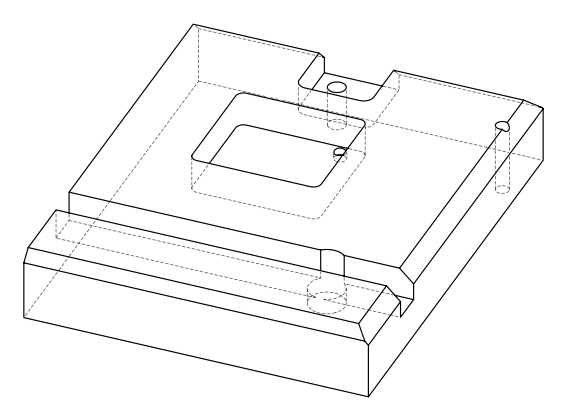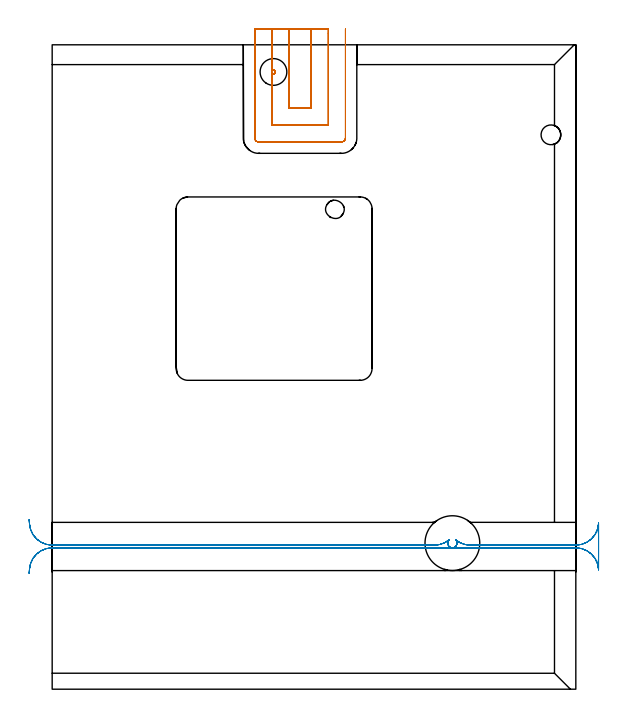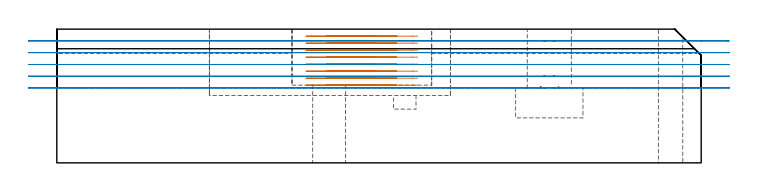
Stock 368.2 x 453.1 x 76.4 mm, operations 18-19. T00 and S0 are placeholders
(PLAN: 19 operations, 11 tool changes, 96.1 min)
(1 SPOT_DRILL | STEP1HOLE | NXT0321_9005460120000 | 0.03 min | 1 mm3)
(2 SPOT_DRILL_1 | STEP1HOLE_1 | NXT0321_9005460120000 | 0.06 min | 3786 mm3)
(3 SPOT_DRILL_2 | STEP1POCKET | NXT0321_9005460120000 | 0.04 min | 4176 mm3)
(4 DRILL_THROUGH_HOLE_INTO_CENTER | STEP1HOLE | NXT0301_042 | 0.33 min | 2985 mm3)
(5 DRILL_TO_ENLARGE_THROUGH_HOLE | STEP1HOLE | UGT0301_272 | 0.34 min | 8569 mm3)
(6 DRILL_THROUGH_HOLE_INTO_CENTER_1 | STEP1HOLE_1 | NXT0301_089 | 0.21 min | 4660 mm3)
(7 DRILL_TO_ENLARGE_THROUGH_HOLE_1 | STEP1HOLE_1 | UGT0301_256 | 0.22 min | 12724 mm3)
(8 DRILL_BLIND_HOLE_INTO_CENTER | STEP1POCKET | NXT0301_089 | 0.05 min | 781 mm3)
(9 INDEXABLE_INSERT_DRILL_BLIND_HOLE_FROM_SOLID | STEP1POCKET_1 | NXT0302_021 | 0.21 min | 24713 mm3)
(10 DRILL_TO_ENLARGE_BLIND_HOLE | STEP1POCKET_1 | UGT0301_384 | 0.21 min | 34270 mm3)
(11 MILL_ROUGH_BLIND_HOLE_CONTOUR | STEP1POCKET | UGT0201_101 | Spiral | 0.2 min | 529 mm3)
(12 AREA_MILL | FG_CHAMFER_SURFACE | UGT0205_001 | 4.03 min | 10195 mm3)
(13 AREA_MILL_1 | FG_CHAMFER_SURFACE_1 | UGT0205_001 | 5.68 min | 13656 mm3)
(14 AREA_MILL_2 | FG_CHAMFER_SURFACE_2 | UGT0205_001 | 16.04 min | 38514 mm3)
(15 AREA_MILL_3 | FG_CHAMFER_SURFACE_3 | UGT0205_001 | 11.77 min | 22387 mm3)
(16 AREA_MILL_4 | FG_CHAMFER_SURFACE_4 | UGT0205_001 | 6.16 min | 14543 mm3)
(17 MILL_RECTANGULAR_POCKET | POCKET_RECTANGULAR_STRAIGHT | NXT0201_012 | Follow Part, ap 4, ae 75% | 30.38 min | 666121 mm3)
(18 MILL_SLOT | SLOT_PARTIAL_RECTANGULAR | NXT0201_012 | Follow Part, ap 4, ae 75% | 11.29 min | 183076 mm3)
(19 MILL_RECTANGULAR_SLOT | SLOT_RECTANGULAR | UGT0201_004 | Follow Part, ap 8, ae 75% | 8.89 min | 381406 mm3)
(TOOL NXT0321_9005460120000 | NC Spot Drill, 142deg, 12mm, Carbide, Uncoated | D12 PA142 FL30 Z2)
(TOOL NXT0301_042 | Carbide Drill 7.1mm [860.1-0710-057A1-MM 2214] | D7.1 PA140 FL85 Z2)
(TOOL UGT0301_272 | Twist Drill 13.9 mm | D13.9 PA118 FL108 Z2)
(TOOL NXT0301_089 | Carbide Drill 11.8mm [860.1-1180-035A1-MM 2214] | D11.8 PA140 FL55 Z2)
(TOOL UGT0301_256 | Twist Drill 18.8 mm | D18.8 PA118 FL135 Z2)
(TOOL NXT0302_021 | Index. Insert Drill 25mm [880-D2500L25-05] | D25 PA176 FL125 Z2)
(TOOL UGT0301_384 | Twist Drill Flat Bottom 38.5 mm | D38.5 PA180 FL175 Z2)
(TOOL UGT0201_101 | End Mill 10 mm | D10 FL12 Z2)
(TOOL UGT0205_001 | Chamfer Mill 20 x 3 x 45 deg. | D20 FL50 Z2)
(TOOL NXT0201_012 | ENDMILL 16mm [2P460-1600-NA 1630] | D16 FL38 Z6)
(TOOL UGT0201_004 | End Mill 32 mm | D32 FL53 Z6)
(OP 18 MILL_SLOT)
G17 G21 G94 G90
T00 M6
G54
G17 G0 G90 X166.367 Y464.1 S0 M3
G43 Z86.4 H1
Z72.4
G94 G1 X166.399 Y461.1 F250.
G2 X166.4 Y460.846 R24. F500.
G1 Y408.8
X182.2
Y460.846
G2 X182.201 Y461.1 R24.
G1 X182.233 Y464.1 F250.
X154.334 Y464.099
X154.397 Y461.1
G2 X154.4 Y460.846 R12. F500.
G1 Y434.709
X154.436 Y434.769
G2 X155.856 Y435.371 R1.462
X156.596 Y434.96 R1.484
X156.97 Y433.765 R1.368
G1 X156.94 Y433.631
G2 X155.389 Y432.626 R1.395
G1 X155.218 Y432.661
X155.165 Y432.677
G2 X154.971 Y432.761 R1.411
X154.4 Y433.312 R1.411
G1 Y396.8
X194.2
Y460.846
G2 X194.203 Y461.1 R12.
G1 X194.266 Y464.099 F250.
X142.4 Y463.846
Y460.846
Y387.6 F500.
G3 X145.2 Y384.8 R2.8
G1 X203.4
G3 X206.2 Y387.6 R2.8
G1 Y460.846
Y463.846 F250.
G0 X166.4 Y464.1 Z68.4
G1 Y461.1
Y408.8 F500.
X182.2
Y461.1
Y464.1 F250.
X154.4
Y461.1
Y434.709 F500.
X154.436 Y434.769
G2 X155.856 Y435.371 R1.462
X156.596 Y434.96 R1.484
X156.971 Y433.769 R1.368
G1 X156.94 Y433.631
G2 X155.389 Y432.626 R1.395
G1 X155.218 Y432.661
X155.165 Y432.677
G2 X154.971 Y432.761 R1.411
X154.4 Y433.312 R1.411
G1 Y396.8
X194.2
Y461.1
Y464.1 F250.
X142.4
Y461.1
Y387.6 F500.
G3 X145.2 Y384.8 R2.8
G1 X203.4
G3 X206.2 Y387.6 R2.8
G1 Y461.1
Y464.1 F250.
G0 X166.4 Z64.4
G1 Y461.1
Y408.8 F500.
X182.2
Y461.1
Y464.1 F250.
X154.4
Y461.1
Y434.709 F500.
X154.437 Y434.771
G2 X155.854 Y435.372 R1.463
X156.596 Y434.961 R1.481
X156.94 Y433.631 R1.368
X155.389 Y432.626 R1.395
G1 X155.218 Y432.661
X155.165 Y432.677
G2 X154.4 Y433.312 R1.411
G1 Y396.8
X194.2
Y461.1
Y464.1 F250.
X142.4
Y461.1
Y387.6 F500.
G3 X145.2 Y384.8 R2.8
G1 X203.4
G3 X206.2 Y387.6 R2.8
G1 Y461.1
Y464.1 F250.
G0 X166.4 Z60.4
G1 Y461.1
Y408.8 F500.
X182.2
Y461.1
Y464.1 F250.
X154.4
Y461.1
Y434.709 F500.
X154.437 Y434.771
G2 X155.854 Y435.372 R1.463
X156.596 Y434.961 R1.481
X156.94 Y433.631 R1.368
X155.389 Y432.626 R1.396
G1 X155.218 Y432.661
X155.165 Y432.677
G2 X154.4 Y433.314 R1.413
G1 Y396.8
X194.2
Y461.1
Y464.1 F250.
X142.4
Y461.1
Y387.6 F500.
G3 X145.2 Y384.8 R2.8
G1 X203.4
G3 X206.2 Y387.6 R2.8
G1 Y461.1
Y464.1 F250.
G0 X166.4 Z56.4
G1 Y461.1
Y408.8 F500.
X182.2
Y461.1
Y464.1 F250.
X154.4
Y461.1
Y434.709 F500.
X154.437 Y434.771
G2 X155.854 Y435.372 R1.463
X156.05 Y435.315 R1.481
X156.597 Y434.959 R1.48
X156.94 Y433.631 R1.386
X156.403 Y432.868 R1.396
X155.389 Y432.626 R1.412
G1 X155.223 Y432.66
X155.165 Y432.677
G2 X154.4 Y433.314 R1.413
G1 Y396.8
X194.2
Y461.1
Y464.1 F250.
X142.4
Y461.1
Y387.6 F500.
G3 X145.2 Y384.8 R2.8
G1 X203.4
G3 X206.2 Y387.6 R2.8
G1 Y461.1
Y464.1 F250.
G0 X166.4 Z52.4
G1 Y461.1
Y408.8 F500.
X182.2
Y461.1
Y464.1 F250.
X154.4
Y461.1
Y434.709 F500.
X154.437 Y434.771
G2 X155.854 Y435.372 R1.463
X156.05 Y435.315 R1.481
X156.597 Y434.959 R1.48
X156.94 Y433.631 R1.386
X156.432 Y432.888 R1.395
X155.389 Y432.626 R1.412
G1 X155.223 Y432.66
X155.165 Y432.677
G2 X154.4 Y433.312 R1.411
G1 Y396.8
X194.2
Y461.1
Y464.1 F250.
X142.4
Y461.1
Y387.6 F500.
G3 X145.2 Y384.8 R2.8
G1 X203.4
G3 X206.2 Y387.6 R2.8
G1 Y461.1
Y464.1 F250.
G0 X166.4 Z48.4
G1 Y461.1
Y408.8 F500.
X182.2
Y461.1
Y464.1 F250.
X154.4
Y461.1
Y434.709 F500.
X154.437 Y434.771
G2 X155.854 Y435.372 R1.463
X156.596 Y434.961 R1.481
X156.94 Y433.631 R1.368
X155.389 Y432.626 R1.395
G1 X155.218 Y432.661
X155.165 Y432.677
G2 X154.4 Y433.312 R1.411
G1 Y396.8
X194.2
Y461.1
Y464.1 F250.
X142.4
Y461.1
Y387.6 F500.
G3 X145.2 Y384.8 R2.8
G1 X203.4
G3 X206.2 Y387.6 R2.8
G1 Y461.1
Y464.1 F250.
G0 X166.4 Z44.4
G1 Y461.1
Y408.8 F500.
X182.2
Y461.1
Y464.1 F250.
X154.4
Y461.1
Y434.709 F500.
X154.437 Y434.771
G2 X155.854 Y435.372 R1.463
X156.05 Y435.315 R1.481
X156.594 Y434.962 R1.48
X156.971 Y433.766 R1.368
G1 X156.94 Y433.631
G2 X155.389 Y432.626 R1.402
G1 X155.226 Y432.659
X155.163 Y432.678
G2 X154.704 Y432.942 R1.411
X154.4 Y433.312 R1.411
G1 Y396.8
X194.2
Y461.1
Y464.1 F250.
X142.4
Y461.1
Y387.6 F500.
G3 X145.2 Y384.8 R2.8
G1 X203.4
G3 X206.2 Y387.6 R2.8
G1 Y461.1
Y464.1 F250.
G0 Z86.4
M5
M2
(OP 19 MILL_RECTANGULAR_SLOT)
G17 G21 G94 G90
T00 M6
G54
G17 G0 G90 X-16.154 Y81.385 S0 M3
G43 Z86.4 H0
Z69.68
G94 G1 X-15.97 Y84.379 F250.
G2 X0. Y99.4 R16. F500.
G1 X368.2
G2 X383.435 Y88.288 R16.
G1 X383.464 Y88.279
G3 X384.2 Y92.773 R16.
G1 Y107.637
G3 X383.463 Y112.418 R16.
G1 X383.434 Y112.409
G2 X368.2 Y101.3 R16.
G1 X293.946
G2 X283.696 Y105.015 R16.
G1 X283.689 Y105.008
G2 X279.111 Y105.008 R-3.25
G1 X279.104 Y105.015
G2 X268.854 Y101.3 R16.
G1 X0.
G2 X-15.97 Y116.321 R16.
G1 X-16.154 Y119.315 F250.
G0 Y81.385 Z62.96
G1 X-15.97 Y84.379
G2 X0. Y99.4 R16. F500.
G1 X368.2
G2 X384.126 Y84.932 R16.
G1 X384.156 Y84.93
G3 X384.2 Y86.091 R16.
G1 Y114.626
G3 X384.157 Y115.777 R16.
G1 X384.127 Y115.775
G2 X368.2 Y101.3 R16.
G1 X293.946
G2 X283.696 Y105.015 R16.
G1 X283.689 Y105.008
G2 X279.111 Y105.008 R-3.25
G1 X279.104 Y105.015
G2 X268.854 Y101.3 R16.
G1 X0.
G2 X-15.97 Y116.321 R16.
G1 X-16.154 Y119.315 F250.
G0 Y81.385 Z56.24
G1 X-15.97 Y84.379
G2 X0. Y99.4 R16. F500.
G1 X368.2
G2 X384.19 Y83.966 R16.
G1 X384.2
Y116.734
X384.19
G2 X368.2 Y101.3 R16.
G1 X293.946
G2 X283.696 Y105.015 R16.
G1 X283.689 Y105.008
G2 X279.111 Y105.008 R-3.25
G1 X279.104 Y105.015
G2 X268.854 Y101.3 R16.
G1 X0.
G2 X-15.97 Y116.321 R16.
G1 X-16.154 Y119.315 F250.
G0 Y81.385 Z49.52
G1 X-15.97 Y84.379
G2 X0. Y99.4 R16. F500.
G1 X368.2
G2 X384.19 Y83.966 R16.
G1 X384.2
Y116.734
X384.19
G2 X368.2 Y101.3 R16.
G1 X293.946
G2 X283.696 Y105.015 R16.
G1 X283.689 Y105.008
G2 X279.111 Y105.008 R-3.25
G1 X279.104 Y105.015
G2 X268.854 Y101.3 R16.
G1 X0.
G2 X-15.97 Y116.321 R16.
G1 X-16.154 Y119.315 F250.
G0 Y81.385 Z42.8
G1 X-15.97 Y84.379
G2 X0. Y99.4 R16. F500.
G1 X368.2
G2 X384.19 Y83.966 R16.
G1 X384.2
Y116.734
X384.19
G2 X368.2 Y101.3 R16.
G1 X293.946
G2 X283.696 Y105.015 R16.
G1 X283.689 Y105.008
G2 X279.111 Y105.008 R-3.25
G1 X279.104 Y105.015
G2 X268.854 Y101.3 R16.
G1 X0.
G2 X-15.97 Y116.321 R16.
G1 X-16.154 Y119.315 F250.
G0 Z86.4
M5
M2
